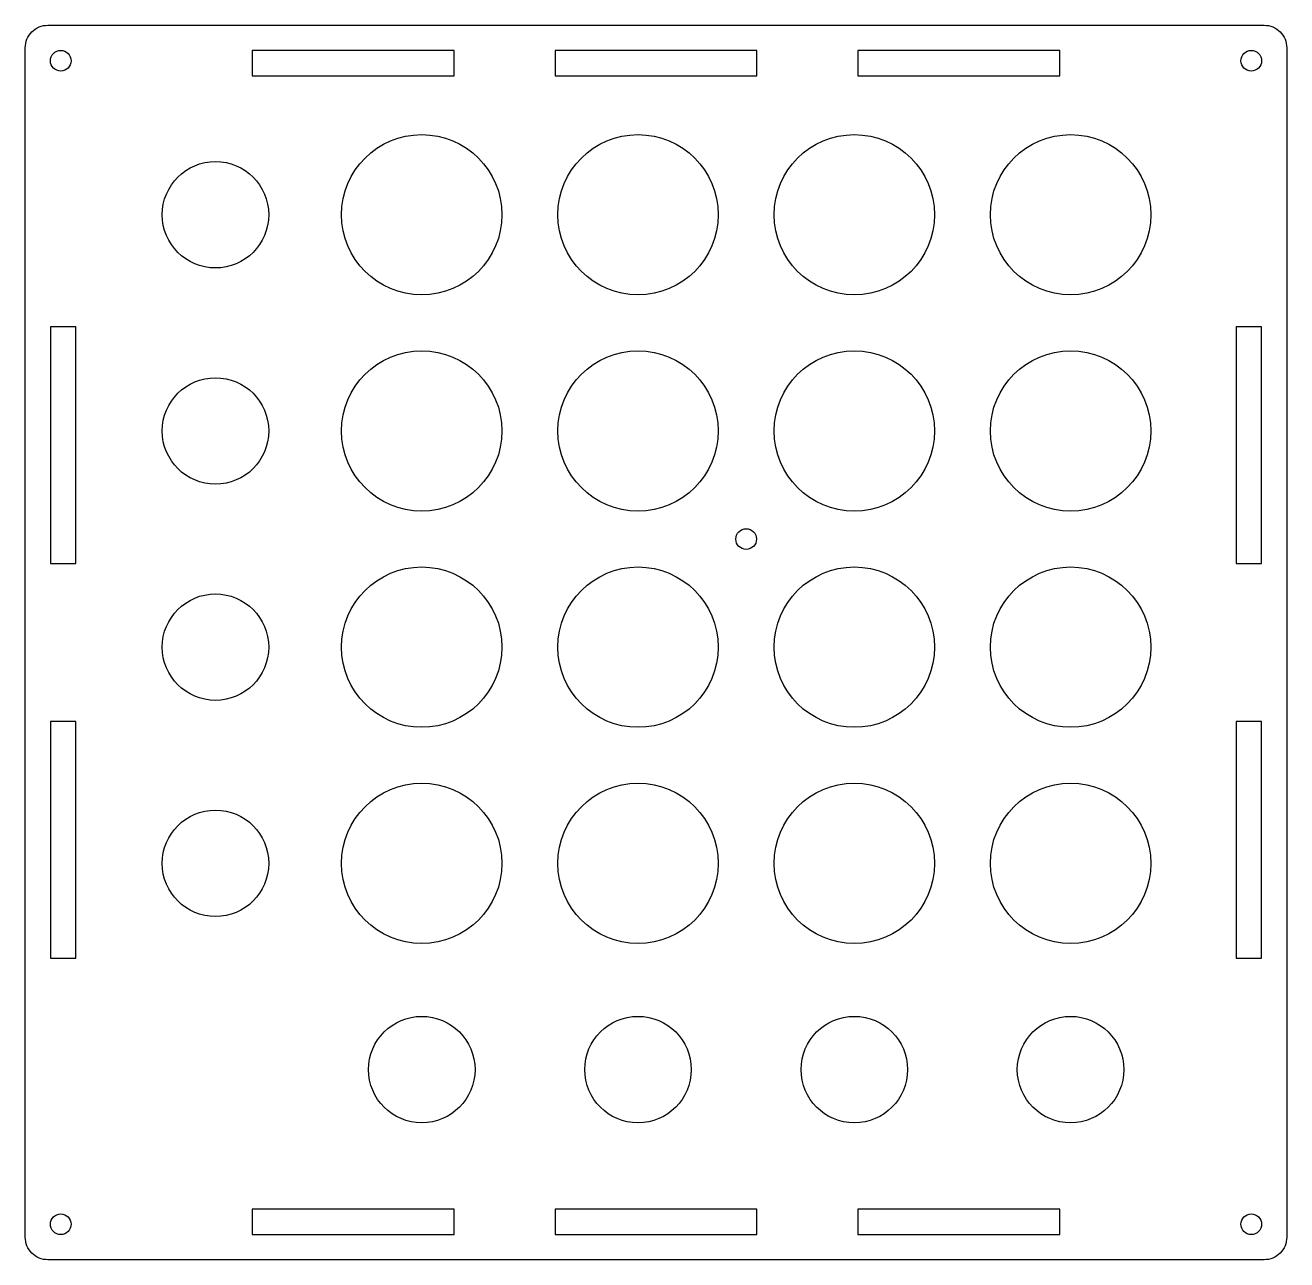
# Model space of a CAD drawing. Header units: millimetres. Extents: x -95 to 95, y -93 to 93.
import ezdxf

# ---------------------------------------------------------------- set-up
doc = ezdxf.new("R2010")
doc.units = ezdxf.units.MM
doc.layers.get('0').update_dxf_attribs({"linetype": 'CONTINUOUS'})

msp = doc.modelspace()

# ---------------------------------------------------------------- linework, layer by layer
msp.add_lwpolyline([(-94.79, 89.39, -0.414214), (-91.39, 92.79), (91.39, 92.79, -0.414214), (94.79, 89.39), (94.79, -89.39, -0.414214), (91.39, -92.79), (-91.39, -92.79, -0.414214), (-94.79, -89.39)], format="xyb", close=True)
for points in [[(-30.33, 89), (-60.67, 89), (-60.67, 85.2), (-30.33, 85.2)], [(15.17, 85.2), (15.17, 89), (-15.17, 89), (-15.17, 85.2)], [(30.33, 85.2), (60.67, 85.2), (60.67, 89), (30.33, 89)], [(-87.2, 47.47), (-91, 47.47), (-91, 11.87), (-87.2, 11.87)], [(87.2, 11.87), (91, 11.87), (91, 47.47), (87.2, 47.47)], [(-91, -47.47), (-87.2, -47.47), (-87.2, -11.87), (-91, -11.87)], [(87.2, -11.87), (87.2, -47.47), (91, -47.47), (91, -11.87)], [(-30.33, -89), (-30.33, -85.2), (-60.67, -85.2), (-60.67, -89)], [(15.17, -89), (15.17, -85.2), (-15.17, -85.2), (-15.17, -89)], [(60.67, -89), (60.67, -85.2), (30.33, -85.2), (30.33, -89)]]:
    msp.add_lwpolyline(points, close=True)
for centre, radius in [((-89.45, 87.45), 1.55), ((89.45, 87.45), 1.55), ((-35.2, 64.3), 12.05), ((-2.7, 64.3), 12.05), ((29.8, 64.3), 12.05), ((62.3, 64.3), 12.05), ((-66.2, 64.3), 8), ((-35.2, 31.8), 12.05), ((-2.7, 31.8), 12.05), ((29.8, 31.8), 12.05), ((62.3, 31.8), 12.05), ((-66.2, 31.8), 8), ((13.55, 15.55), 1.55), ((-35.2, -0.7), 12.05), ((-2.7, -0.7), 12.05), ((29.8, -0.7), 12.05), ((62.3, -0.7), 12.05), ((-66.2, -0.7), 8), ((-35.2, -33.2), 12.05), ((-2.7, -33.2), 12.05), ((29.8, -33.2), 12.05), ((62.3, -33.2), 12.05), ((-66.2, -33.2), 8), ((-35.2, -64.2), 8), ((-2.7, -64.2), 8), ((29.8, -64.2), 8), ((62.3, -64.2), 8), ((-89.45, -87.45), 1.55), ((89.45, -87.45), 1.55)]:
    msp.add_circle(centre, radius)

doc.saveas('drawing.dxf')
